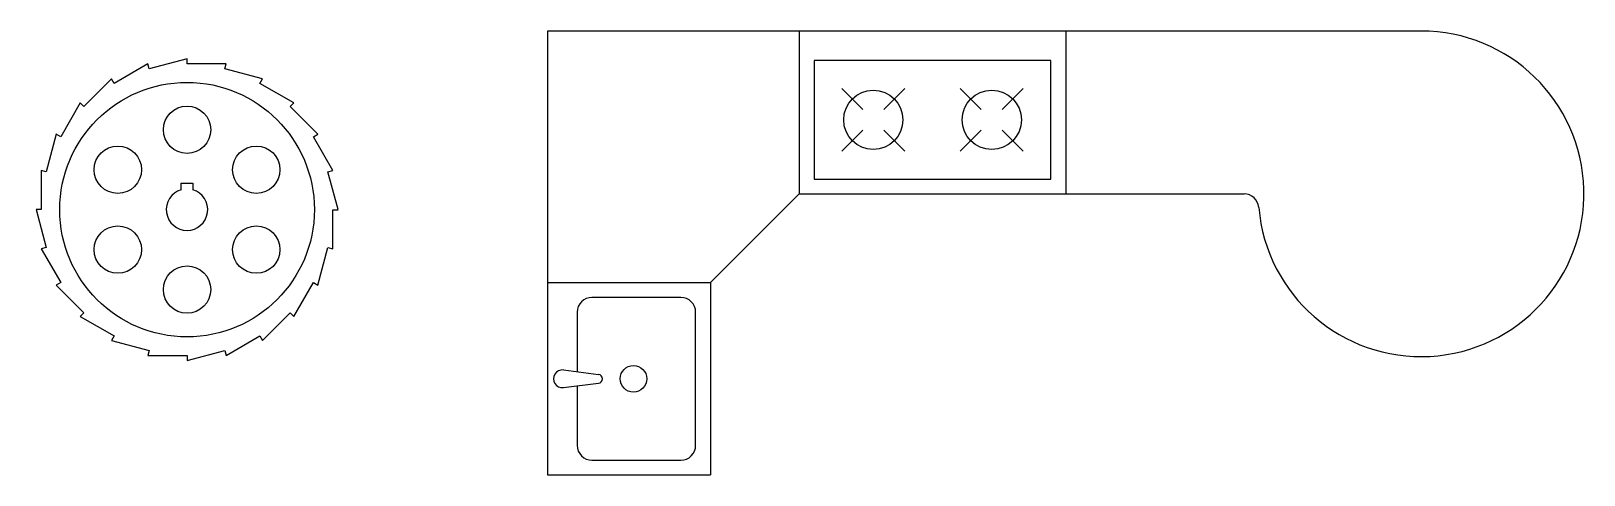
# Model space of a CAD drawing. Header units: millimetres. Extents: x 223 to 747, y 412 to 562.
import ezdxf

# ---------------------------------------------------------------- set-up
doc = ezdxf.new("R2010")
doc.units = ezdxf.units.MM

# ---------------------------------------------------------------- blocks, each defined once
blk = doc.blocks.new('*U1')
blk.add_circle((0, 0), 8)
blk = doc.blocks.new('*U2')
at = {"color": 0, "linetype": 'ByBlock', "lineweight": -2, "transparency": 16777216}
for p, rotation in [((275.72, 528.49), 180), ((252.34, 514.99), 240), ((299.11, 514.99), 120), ((252.34, 487.99), 299.9999999999999), ((299.11, 487.99), 59.99999999999997)]:
    blk.add_blockref('*U1', p, dxfattribs=dict(at, rotation=rotation))
blk.add_blockref('*U1', (275.72, 474.49), dxfattribs=at)
blk = doc.blocks.new('*U3')
for p, q in [((-1.71, 6.15), (-0.03, 6.6)), ((1.71, -6.6), (-1.71, 6.15))]:
    blk.add_line(p, q)
blk = doc.blocks.new('*U4')
at = {"color": 0, "linetype": 'ByBlock', "lineweight": -2, "transparency": 16777216}
for p, rotation in [((256.59, 547.39), 104.9999999999997), ((269.12, 550.78), 89.9999999999998), ((282.11, 550.81), 74.99999999999983), ((294.65, 547.47), 59.99999999999987), ((245.36, 540.88), 119.9999999999997), ((305.91, 541.01), 44.99999999999992), ((236.2, 531.67), 134.9999999999997), ((315.11, 531.85), 29.99999999999993), ((229.74, 520.42), 149.9999999999997), ((321.63, 520.62), 14.99999999999992), ((226.4, 507.87), 164.9999999999996), ((226.43, 494.89), 180), ((325.04, 495.1), 344.9999999999991), ((229.82, 482.35), 194.9999999999995), ((321.71, 482.56), 329.9999999999991), ((236.34, 471.13), 209.9999999999995), ((315.24, 471.3), 314.9999999999992), ((245.54, 461.97), 224.9999999999995), ((306.09, 462.1), 299.9999999999993), ((256.79, 455.5), 239.9999999999994), ((294.86, 455.58), 284.9999999999992), ((269.34, 452.17), 254.9999999999993), ((282.32, 452.2), 269.9999999999993)]:
    blk.add_blockref('*U3', p, dxfattribs=dict(at, rotation=rotation))
blk.add_blockref('*U3', (325.02, 508.09), dxfattribs=at)
blk = doc.blocks.new('*U6')
blk.add_line((-3.54, -3.54), (3.54, 3.54))
blk = doc.blocks.new('*U7')
at = {"color": 0, "linetype": 'ByBlock', "lineweight": -2, "transparency": 16777216}
for p, rotation in [((571.61, 520.72), 90.00000000000001), ((571.61, 506.57), 180), ((585.76, 506.57), 270)]:
    blk.add_blockref('*U6', p, dxfattribs=dict(at, rotation=rotation))
blk.add_blockref('*U6', (585.76, 520.72), dxfattribs=at)
blk = doc.blocks.new('*U8')
blk.add_line((-3.54, -3.54), (3.54, 3.54))
blk = doc.blocks.new('*U10')
at = {"color": 0, "linetype": 'ByBlock', "lineweight": -2, "transparency": 16777216}
for p, rotation in [((571.61, 520.72), 90.00000000000001), ((571.61, 506.57), 180), ((585.76, 506.57), 270)]:
    blk.add_blockref('*U8', p, dxfattribs=dict(at, rotation=rotation))
blk.add_blockref('*U8', (585.76, 520.72), dxfattribs=at)

msp = doc.modelspace()

# ---------------------------------------------------------------- linework, layer by layer
for p, q in [((692.48, 561.84), (397.48, 561.84)), ((397.48, 561.84), (397.48, 411.84)), ((482.48, 561.84), (482.48, 506.84)), ((572.48, 561.84), (572.48, 506.84)), ((273.72, 510.49), (277.72, 510.49)), ((273.72, 508.2), (273.72, 510.49)), ((277.72, 510.49), (277.72, 508.2)), ((482.48, 506.84), (452.48, 476.84)), ((482.48, 506.84), (632.69, 506.84)), ((397.48, 476.84), (452.48, 476.84)), ((452.48, 476.84), (452.48, 411.84)), ((402.86, 447.32), (414.67, 445.83)), ((402.86, 441.37), (414.67, 442.86)), ((397.48, 411.84), (452.48, 411.84))]:
    msp.add_line(p, q)
msp.add_lwpolyline([(487.48, 511.84), (567.48, 511.84), (567.48, 551.84), (487.48, 551.84)], close=True)
msp.add_lwpolyline([(407.48, 441.95), (407.48, 421.84, 0.414214), (412.48, 416.84), (442.48, 416.84, 0.414214), (447.48, 421.84), (447.48, 466.84, 0.414214), (442.48, 471.84), (412.48, 471.84, 0.414214), (407.48, 466.84), (407.48, 446.74)], format="xyb")
for centre, radius in [((275.72, 501.49), 43), ((507.48, 531.84), 10), ((547.48, 531.84), 10), ((426.48, 444.34), 4.5)]:
    msp.add_circle(centre, radius)
for centre, radius, start, end in [((692.48, 506.84), 55, 184.7802, 90), ((275.72, 501.49), 7, 106.6015, 73.3985), ((632.69, 501.84), 5, 4.7802, 90), ((402.48, 444.34), 3, 82.8192, 277.1808), ((414.48, 444.34), 1.5, 277.1808, 82.8192)]:
    msp.add_arc(centre, radius, start, end)

# ---------------------------------------------------------------- block references
for name, p in [('*U4', (0, 0)), ('*U10', (-71.2, 18.2)), ('*U7', (-31.2, 18.2)), ('*U2', (0, 0))]:
    msp.add_blockref(name, p)

doc.saveas('drawing.dxf')
